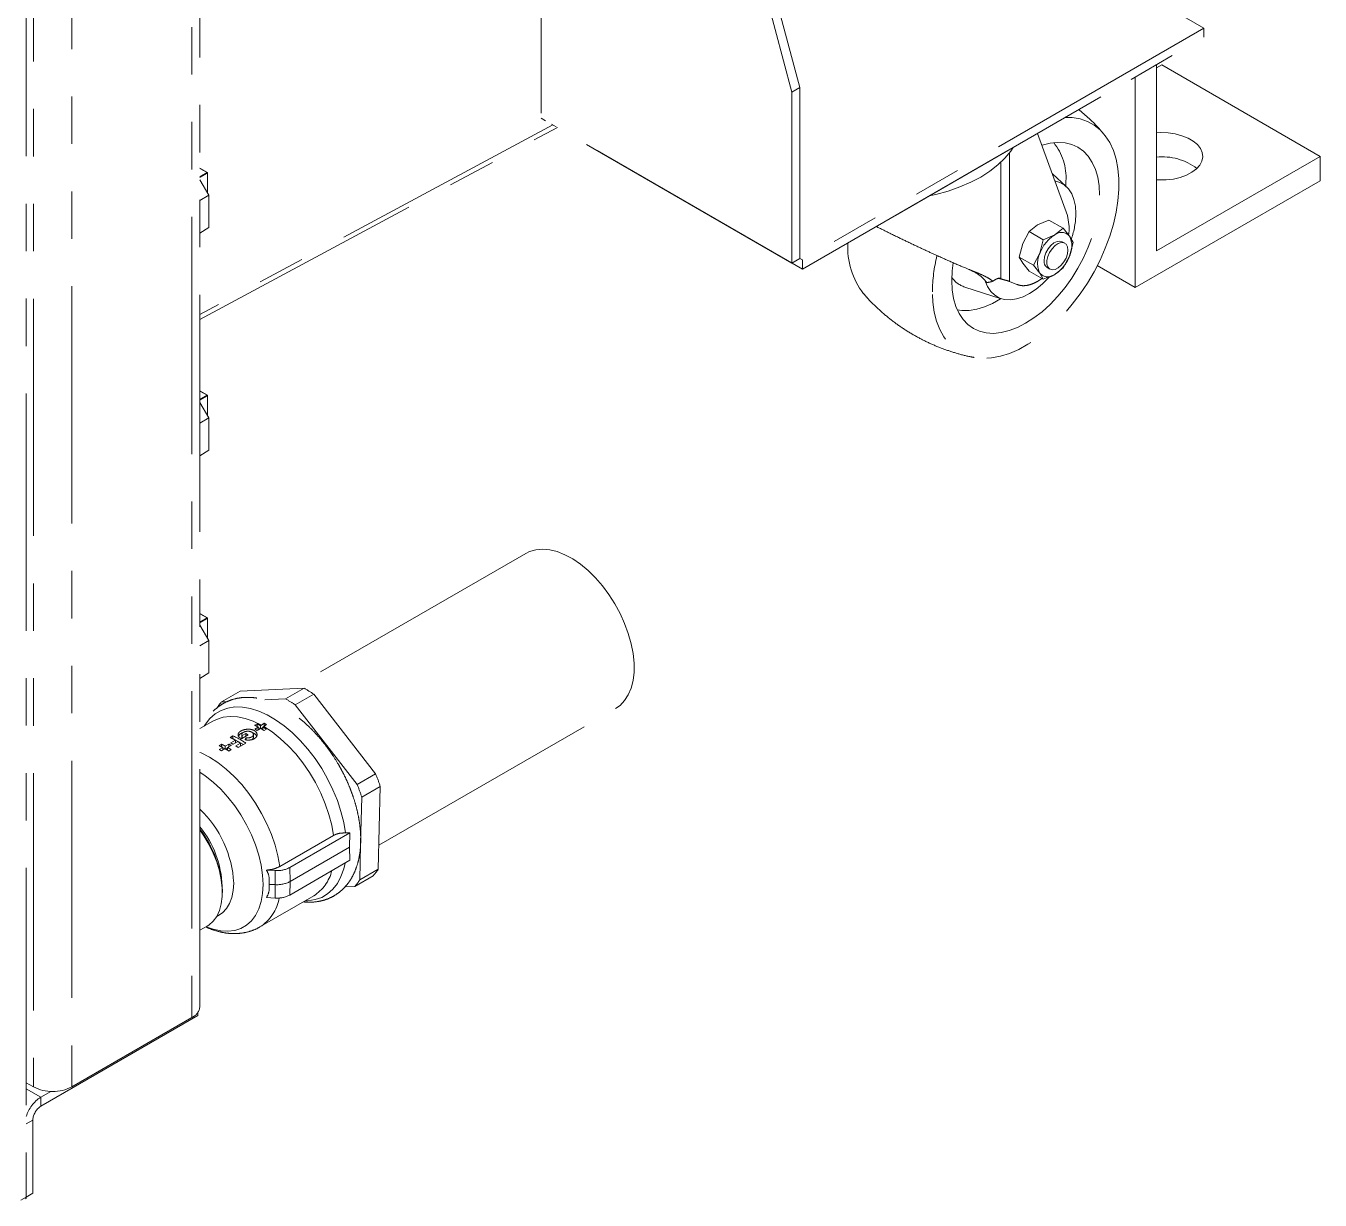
# Paper-space layout 'Blatt1' of a CAD drawing. Header units: millimetres. Extents: x 0 to 1189, y 0 to 841.
# Drawn here: x 772.59 to 807.24, y 83.94 to 115.37 of the extents above; entities that cross this region are included whole.
import ezdxf

# ---------------------------------------------------------------- set-up
doc = ezdxf.new("R2010")
doc.units = ezdxf.units.MM
doc.linetypes.add('PHANTOM', pattern=[12.7, 6.35, -1.27, 1.27, -1.27, 1.27, -1.27])

psp = doc.layouts.new('Blatt1')

# ---------------------------------------------------------------- linework, layer by layer
at = {"color": 7, "linetype": 'PHANTOM', "lineweight": 18}
for p, q in [((772.598, 130.929), (772.598, 84.019)), ((793.312, 113.716), (790.425, 124.544)), ((793.1, 113.594), (790.425, 123.626)), ((777.248, 89.122), (777.248, 123.253)), ((786.383, 119.386), (786.383, 112.899)), ((804.131, 115.308), (797.626, 119.063)), ((804.131, 115.308), (793.383, 109.103)), ((793.383, 108.858), (804.131, 115.063)), ((804.131, 115.063), (804.131, 115.308)), ((802.858, 114.328), (802.858, 109.347)), ((802.858, 114.245), (803, 114.327)), ((803, 114.327), (807.242, 111.877)), ((793.312, 113.716), (793.1, 113.594)), ((793.312, 109.144), (793.312, 113.716)), ((802.293, 108.367), (802.293, 114.001)), ((793.1, 109.021), (793.1, 113.594)), ((801.373, 113.471), (795.717, 110.205)), ((777.248, 107.508), (786.819, 112.648)), ((793.1, 109.021), (786.383, 112.899)), ((793.383, 108.858), (786.666, 112.736)), ((786.666, 112.736), (786.666, 112.736)), ((800.478, 110.294), (799.679, 112.492)), ((802.858, 109.347), (807.242, 111.877)), ((807.242, 111.877), (807.242, 111.224)), ((777.447, 111.442), (777.248, 111.558)), ((777.484, 110.841), (777.248, 111.252)), ((777.452, 110.897), (777.452, 111.434)), ((800.441, 111.074), (800.073, 111.409)), ((800.434, 111.081), (800.437, 111.215)), ((807.242, 111.224), (802.293, 108.367)), ((777.248, 110.698), (777.484, 110.841)), ((777.484, 109.97), (777.484, 110.841)), ((800.525, 110), (800.478, 110.294)), ((777.248, 109.819), (777.484, 109.97)), ((799.278, 109.546), (799.452, 109.864)), ((799.452, 109.864), (799.676, 110.041)), ((799.83, 109.646), (799.452, 109.864)), ((799.676, 110.041), (799.983, 110.17)), ((800.36, 109.953), (799.983, 110.17)), ((800.36, 109.953), (800.136, 109.776)), ((800.534, 109.74), (800.36, 109.953)), ((799.187, 109.18), (799.278, 109.545)), ((799.278, 109.545), (799.278, 109.546)), ((799.83, 109.646), (799.738, 109.281)), ((800.136, 109.776), (799.83, 109.646)), ((800.407, 109.551), (800.336, 109.591)), ((800.626, 109.575), (800.534, 109.74)), ((800.534, 109.209), (800.626, 109.575)), ((799.564, 108.962), (799.187, 109.18)), ((799.279, 109.015), (799.187, 109.18)), ((799.738, 109.281), (799.564, 108.962)), ((800.36, 108.891), (800.534, 109.209)), ((793.312, 109.144), (793.1, 109.021)), ((793.383, 109.103), (793.312, 109.144)), ((793.383, 109.103), (793.383, 108.858)), ((799.452, 108.803), (799.279, 109.015)), ((799.564, 108.962), (799.738, 108.75)), ((799.936, 108.899), (800.007, 108.858)), ((800.136, 108.714), (800.36, 108.891)), ((802.293, 108.367), (801.276, 108.953)), ((798.923, 108.53), (799.124, 108.448)), ((799.452, 108.803), (799.83, 108.585)), ((799.676, 108.53), (799.789, 108.608)), ((799.738, 108.75), (799.83, 108.585)), ((799.83, 108.585), (800.136, 108.714)), ((797.726, 108.379), (798.705, 108.066)), ((777.447, 105.482), (777.248, 105.597)), ((777.452, 104.936), (777.452, 105.473)), ((777.484, 104.88), (777.248, 105.292)), ((777.248, 104.737), (777.484, 104.88)), ((777.484, 104.009), (777.484, 104.88)), ((777.248, 103.859), (777.484, 104.009)), ((785.977, 101.25), (779.694, 97.623)), ((777.447, 99.521), (777.248, 99.636)), ((777.452, 98.975), (777.452, 99.512)), ((777.484, 98.919), (777.248, 99.331)), ((777.248, 98.777), (777.484, 98.919)), ((777.484, 98.048), (777.484, 98.919)), ((777.248, 97.898), (777.484, 98.048)), ((778.325, 97.558), (777.83, 97.272)), ((780.037, 97.639), (778.325, 97.558)), ((779.542, 97.353), (780.037, 97.639)), ((780.296, 97.481), (779.801, 97.195)), ((781.953, 95.347), (780.296, 97.481)), ((777.978, 97.279), (777.83, 97.272)), ((779.542, 97.353), (778.984, 97.327)), ((781.459, 95.061), (779.801, 97.195)), ((782.038, 93.434), (788.377, 97.093)), ((777.594, 96.757), (777.248, 96.557)), ((778.714, 96.651), (778.777, 96.687)), ((778.777, 96.619), (778.777, 96.687)), ((778.969, 96.703), (778.896, 96.65)), ((778.969, 96.703), (778.969, 96.611)), ((778.055, 96.321), (778.133, 96.366)), ((778.133, 96.296), (778.133, 96.366)), ((778.542, 96.391), (778.363, 96.288)), ((778.369, 96.401), (778.369, 96.32)), ((778.378, 96.371), (778.476, 96.428)), ((778.378, 96.296), (778.378, 96.371)), ((778.476, 96.353), (778.476, 96.428)), ((778.679, 96.32), (778.679, 96.401)), ((778.714, 96.545), (778.81, 96.601)), ((778.873, 96.565), (778.777, 96.51)), ((778.81, 96.529), (778.81, 96.601)), ((778.865, 96.56), (778.81, 96.592)), ((778.873, 96.637), (778.896, 96.65)), ((778.873, 96.565), (778.873, 96.637)), ((778.935, 96.592), (778.881, 96.56)), ((778.958, 96.615), (778.935, 96.601)), ((778.935, 96.601), (778.935, 96.527)), ((778.958, 96.615), (779.031, 96.668)), ((779.031, 96.542), (778.969, 96.506)), ((777.767, 96.104), (777.829, 96.14)), ((777.767, 95.998), (777.863, 96.054)), ((777.829, 96.072), (777.829, 96.14)), ((777.926, 96.018), (777.829, 95.963)), ((777.863, 95.982), (777.863, 96.054)), ((777.917, 96.014), (777.863, 96.045)), ((777.926, 96.09), (778.022, 96.145)), ((777.926, 96.018), (777.926, 96.09)), ((777.988, 96.045), (777.934, 96.014)), ((778.084, 96.11), (777.988, 96.054)), ((777.988, 95.981), (777.988, 96.054)), ((778.022, 96.074), (778.022, 96.145)), ((778.084, 95.995), (778.022, 95.959)), ((778.073, 96.175), (778.2, 96.248)), ((778.133, 96.296), (778.122, 96.289)), ((778.414, 96.134), (778.133, 96.296)), ((778.266, 96.211), (778.139, 96.138)), ((778.2, 96.172), (778.2, 96.248)), ((778.208, 96.096), (778.334, 96.169)), ((778.334, 96.089), (778.273, 96.054)), ((778.478, 96.171), (778.274, 96.053)), ((778.334, 96.089), (778.334, 96.169)), ((778.369, 96.32), (778.376, 96.295)), ((778.484, 96.315), (778.484, 96.255)), ((781.459, 95.061), (781.953, 95.347)), ((782.077, 95.012), (781.582, 94.726)), ((782.023, 92.797), (782.077, 95.012)), ((781.551, 93.474), (781.582, 94.726)), ((780.827, 93.699), (779.388, 92.869)), ((781.263, 93.77), (779.651, 92.839)), ((781.263, 93.77), (781.147, 93.765)), ((781.263, 93.77), (781.254, 93.384)), ((781.254, 93.384), (779.662, 92.465)), ((781.254, 93.384), (781.263, 93.035)), ((781.528, 92.512), (781.551, 93.455)), ((779.651, 92.104), (781.263, 93.035)), ((779.031, 92.77), (779.266, 92.758)), ((781.887, 92.621), (781.392, 92.335)), ((781.528, 92.512), (782.023, 92.797)), ((777.849, 92.174), (777.849, 92.214)), ((779.265, 92.382), (779.101, 92.39)), ((781.132, 92.323), (781.392, 92.335)), ((778.855, 91.25), (780.294, 92.08)), ((779.266, 92.024), (779.031, 92.035)), ((777.248, 91.159), (777.439, 91.269)), ((772.987, 86.448), (777.194, 88.877)), ((773.818, 86.969), (777.035, 88.826)), ((777.194, 88.877), (777.194, 88.964)), ((772.598, 87.081), (772.793, 86.969)), ((773.254, 86.847), (772.987, 86.693)), ((772.775, 84.121), (772.775, 86.081)), ((772.775, 84.121), (772.598, 84.019))]:
    psp.add_line(p, q, dxfattribs=at)
at = {"color": 8, "linetype": 'PHANTOM', "lineweight": 18}
for p, q in [((777.035, 122.957), (777.035, 88.826)), ((773.818, 121.1), (773.818, 86.969)), ((772.793, 120.767), (772.793, 86.969)), ((801.373, 113.471), (801.373, 113.471)), ((786.694, 112.72), (777.248, 107.647)), ((798.923, 111.969), (798.923, 108.53)), ((798.689, 108.601), (798.689, 111.712)), ((777.442, 111.442), (777.248, 111.554)), ((777.248, 111.33), (777.442, 111.442)), ((777.449, 111.43), (777.248, 111.313)), ((777.449, 110.901), (777.449, 111.43)), ((795.717, 110.205), (795.717, 110.205)), ((777.442, 105.481), (777.248, 105.594)), ((777.248, 105.369), (777.442, 105.481)), ((777.449, 105.469), (777.248, 105.353)), ((777.449, 104.941), (777.449, 105.469)), ((777.442, 99.521), (777.248, 99.633)), ((777.248, 99.408), (777.442, 99.521)), ((777.449, 99.508), (777.248, 99.392)), ((777.449, 98.98), (777.449, 99.508)), ((779.266, 92.758), (779.265, 92.382)), ((779.651, 92.839), (779.662, 92.465)), ((779.265, 92.382), (779.266, 92.024)), ((779.662, 92.465), (779.651, 92.104)), ((772.987, 86.693), (772.598, 86.918)), ((772.987, 86.448), (772.987, 86.693)), ((772.775, 86.081), (772.598, 85.979)), ((772.457, 83.937), (772.598, 84.019))]:
    psp.add_line(p, q, dxfattribs=at)
at = {"color": 7, "linetype": 'PHANTOM', "lineweight": 18, "flags": 128}
for points in [[(800.416, 112.918), (800.607, 112.913), (800.816, 112.878), (801.011, 112.811), (801.189, 112.713), (801.349, 112.585), (801.49, 112.429), (801.609, 112.245), (801.706, 112.036), (801.779, 111.803), (801.828, 111.55), (801.853, 111.278), (801.853, 110.99), (801.828, 110.69), (801.779, 110.38), (801.706, 110.062), (801.609, 109.742), (801.49, 109.42), (801.349, 109.102), (801.189, 108.789), (801.011, 108.485), (800.816, 108.194), (800.607, 107.917), (800.386, 107.658), (800.154, 107.419), (799.914, 107.203), (799.669, 107.011), (799.42, 106.846), (799.172, 106.71), (798.924, 106.603), (798.682, 106.527), (798.446, 106.482), (798.219, 106.469), (798.003, 106.488), (797.801, 106.54), (797.614, 106.622), (797.445, 106.735), (797.294, 106.878), (797.164, 107.048), (797.056, 107.245), (796.971, 107.466), (796.91, 107.709), (796.873, 107.972), (796.86, 108.252), (796.86, 108.252)], [(802.858, 111.248), (802.926, 111.244), (803.123, 111.246), (803.316, 111.269), (803.499, 111.312), (803.666, 111.372), (803.812, 111.449), (803.931, 111.54), (804.021, 111.641), (804.077, 111.75), (804.1, 111.863), (804.086, 111.977), (804.038, 112.087), (803.957, 112.191), (803.844, 112.284), (803.705, 112.365), (803.543, 112.43), (803.363, 112.477), (803.172, 112.505), (802.975, 112.512), (802.858, 112.507)], [(799.024, 112.114), (798.958, 112.016), (798.803, 111.826), (798.616, 111.646), (798.4, 111.478), (798.156, 111.323), (797.887, 111.182), (797.595, 111.057), (797.284, 110.949), (796.956, 110.86), (796.772, 110.819)], [(801.338, 110.837), (801.326, 111.086), (801.288, 111.317), (801.227, 111.528), (801.142, 111.716), (801.035, 111.878), (800.906, 112.013), (800.758, 112.119), (800.593, 112.194), (800.412, 112.238), (800.217, 112.25), (800.012, 112.229), (799.799, 112.177), (799.794, 112.176)], [(800.702, 110.347), (800.689, 110.543), (800.652, 110.721), (800.59, 110.876), (800.505, 111.006), (800.399, 111.108), (800.275, 111.18), (800.141, 111.22)], [(797.417, 109.024), (797.391, 108.814), (797.378, 108.551), (797.391, 108.302), (797.428, 108.071), (797.489, 107.86), (797.574, 107.672), (797.682, 107.51), (797.81, 107.375), (797.958, 107.269), (798.124, 107.194), (798.305, 107.15), (798.499, 107.138), (798.704, 107.158), (798.918, 107.211), (799.137, 107.294), (799.358, 107.408), (799.58, 107.55), (799.799, 107.719), (800.012, 107.913), (800.217, 108.13), (800.412, 108.366), (800.593, 108.619), (800.758, 108.886), (800.906, 109.162), (801.035, 109.445), (801.142, 109.732), (801.227, 110.018), (801.288, 110.3), (801.326, 110.574), (801.338, 110.837), (801.338, 110.837)], [(800.336, 109.591), (800.277, 109.609), (800.199, 109.6), (800.115, 109.558), (800.033, 109.489), (799.96, 109.398), (799.902, 109.294), (799.866, 109.185), (799.853, 109.082)], [(800.49, 109.367), (800.477, 109.456), (800.44, 109.523), (800.383, 109.561), (800.31, 109.568), (800.228, 109.542), (800.144, 109.486), (800.065, 109.405), (799.999, 109.307), (799.952, 109.199), (799.927, 109.091), (799.927, 108.994), (799.952, 108.915), (799.999, 108.862), (800.065, 108.84), (800.144, 108.849), (800.228, 108.891), (800.31, 108.96), (800.383, 109.051), (800.44, 109.155), (800.477, 109.264), (800.49, 109.367)], [(798.285, 108.519), (798.339, 108.389), (798.423, 108.259), (798.529, 108.157), (798.654, 108.085), (798.795, 108.044), (798.95, 108.036), (799.116, 108.06), (799.288, 108.117), (799.464, 108.204), (799.64, 108.32), (799.813, 108.463), (799.978, 108.63), (799.993, 108.646)], [(797.526, 107.769), (797.652, 107.75), (797.845, 107.75), (798.048, 107.782), (798.258, 107.845), (798.472, 107.94), (798.688, 108.065), (798.695, 108.069)], [(788.377, 97.093), (788.499, 97.179), (788.62, 97.307), (788.719, 97.462), (788.794, 97.644), (788.845, 97.848), (788.871, 98.073), (788.871, 98.314), (788.845, 98.568), (788.794, 98.832), (788.719, 99.1), (788.62, 99.37), (788.499, 99.637), (788.359, 99.896), (788.2, 100.145), (788.026, 100.379), (787.839, 100.594), (787.642, 100.788), (787.437, 100.958), (787.229, 101.1), (787.021, 101.213), (786.814, 101.295), (786.613, 101.345), (786.421, 101.362), (786.24, 101.346), (786.073, 101.297), (785.977, 101.25)], [(777.439, 91.269), (777.488, 91.3), (777.603, 91.402), (777.698, 91.533), (777.771, 91.689), (777.821, 91.869), (777.845, 92.068), (777.845, 92.283), (777.821, 92.511), (777.771, 92.747), (777.698, 92.988), (777.603, 93.228), (777.488, 93.464), (777.354, 93.691), (777.248, 93.846)]]:
    psp.add_lwpolyline(points, dxfattribs=at)
at = {"color": 8, "linetype": 'PHANTOM', "lineweight": 18, "flags": 128}
for points in [[(777.365, 96.624), (777.394, 96.673), (777.514, 96.827), (777.654, 96.951), (777.814, 97.046), (777.991, 97.108), (778.183, 97.138), (778.387, 97.134), (778.601, 97.098), (778.822, 97.029), (779.048, 96.928), (779.275, 96.797), (779.5, 96.637), (779.722, 96.451), (779.936, 96.24), (780.14, 96.008), (780.332, 95.757), (780.509, 95.49), (780.668, 95.212), (780.809, 94.924), (780.928, 94.633), (781.025, 94.34), (781.099, 94.049), (781.147, 93.765)], [(778.896, 96.65), (778.678, 96.755), (778.463, 96.83), (778.254, 96.872), (778.055, 96.883), (777.867, 96.861), (777.693, 96.806), (777.594, 96.757)], [(780.827, 93.699), (780.777, 93.978), (780.702, 94.262), (780.604, 94.549), (780.484, 94.833), (780.342, 95.112), (780.182, 95.382), (780.005, 95.639), (779.814, 95.879), (779.61, 96.1), (779.398, 96.298), (779.18, 96.47), (778.958, 96.615)], [(777.248, 95.921), (777.283, 95.906), (777.506, 95.793), (777.728, 95.649), (777.948, 95.477), (778.162, 95.28), (778.366, 95.059), (778.559, 94.818), (778.738, 94.56), (778.9, 94.289), (779.042, 94.009), (779.164, 93.723), (779.263, 93.435), (779.338, 93.149), (779.388, 92.869)], [(777.248, 95.39), (777.392, 95.293), (777.601, 95.128), (777.804, 94.938), (777.997, 94.726), (778.179, 94.494), (778.346, 94.247), (778.496, 93.987), (778.627, 93.718), (778.737, 93.445), (778.824, 93.171), (778.887, 92.901), (778.925, 92.638), (778.938, 92.386), (778.925, 92.148), (778.887, 91.929), (778.824, 91.732), (778.737, 91.559), (778.627, 91.412), (778.496, 91.295), (778.346, 91.208), (778.179, 91.154), (777.997, 91.132), (777.804, 91.143), (777.601, 91.187), (777.413, 91.254)], [(781.135, 92.961), (781.099, 92.802), (781.025, 92.596), (780.928, 92.415), (780.809, 92.261), (780.668, 92.136), (780.509, 92.042), (780.332, 91.98), (780.14, 91.95), (780.064, 91.948)], [(778.153, 92.425), (778.141, 92.223), (778.104, 92.039), (778.043, 91.877), (777.959, 91.739), (777.855, 91.628), (777.731, 91.546), (777.697, 91.531)]]:
    psp.add_lwpolyline(points, dxfattribs=at)
at = {"color": 7, "linetype": 'PHANTOM', "lineweight": 18}
for centre, radius, start, end in [((798.961, 111.31), 1.479, 356.32, 39.1222), ((803.026, 110.36), 1.504, 52.3933, 96.3814), ((777.442, 111.434), 0.01, 0, 60.0027), ((798.465, 110.388), 2.238, 341.2618, 358.9494), ((796.65, 109.449), 2.056, 176.9487, 217.3926), ((800.674, 108.936), 0.997, 122.6347, 159.7762), ((800.317, 109.554), 0.286, 40.5311, 129.2422), ((800.003, 109.475), 0.593, 333.4398, 26.5646), ((801.046, 108.209), 4.186, 166.0954, 179.4085), ((800.269, 109.015), 0.593, 153.4398, 206.5646), ((799.598, 109.554), 0.997, 302.6347, 339.7762), ((800.048, 109.059), 0.196, 173.5102, 235.1777), ((797.938, 109.03), 0.685, 215.3592, 251.9225), ((799.955, 108.936), 0.286, 220.5311, 309.2422), ((777.442, 105.473), 0.01, 0, 60.0027), ((777.442, 99.512), 0.01, 0, 60.0027), ((778.597, 94.985), 3.019, 55.7605, 61.5262), ((778.707, 96.458), 1.197, 137.0953, 147.7847), ((778.102, 94.699), 3.019, 55.7605, 61.5262), ((777.74, 94.572), 2.355, 61.2514, 63.8873), ((777.755, 94.49), 2.524, 59.6244, 61.2555), ((777.078, 94.096), 2.503, 55.9826, 65.0635), ((778.434, 96.274), 0.177, 102.7057, 151.1439), ((777.302, 94.244), 2.479, 59.9951, 61.7442), ((778.604, 96.259), 0.194, 30.3175, 72.9685), ((777.677, 94.536), 2.355, 61.2514, 63.8873), ((777.507, 94.343), 2.512, 59.6224, 61.2618), ((777.522, 94.261), 2.671, 57.1921, 59.6142), ((777.584, 94.297), 2.671, 57.1921, 59.6142), ((776.73, 93.989), 2.355, 61.2514, 63.8873), ((776.559, 93.796), 2.512, 59.6224, 61.2618), ((776.793, 94.025), 2.355, 61.2514, 63.8873), ((776.574, 93.714), 2.671, 57.1921, 59.6142), ((776.637, 93.75), 2.671, 57.1921, 59.6142), ((776.814, 93.943), 2.512, 59.6224, 61.2618), ((777.088, 94.224), 2.309, 61.2292, 65.2396), ((776.864, 93.97), 2.515, 59.5287, 61.261), ((776.722, 93.737), 2.788, 56.1745, 57.7951), ((776.922, 93.926), 2.65, 57.7943, 59.5286), ((778.608, 96.326), 0.0715, 307.2293, 355.4479), ((777.426, 93.488), 4.894, 18.1506, 22.3278), ((776.931, 93.202), 4.894, 18.1506, 22.3278), ((774.907, 92.078), 2.945, 2.6508, 37.3528), ((779.317, 93.473), 0.717, 265.9492, 297.783), ((781.01, 93.435), 1.197, 317.0953, 327.7847), ((779.317, 93.12), 0.74, 265.9492, 297.783), ((780.516, 93.149), 1.197, 317.0953, 327.7847), ((779.317, 92.738), 0.717, 265.9492, 297.783), ((776.885, 89.158), 0.365, 294.3747, 354.3052), ((773.489, 85.912), 0.928, 122.6971, 163.5728), ((773.305, 87.958), 1.114, 242.6097, 297.3903), ((773.236, 86.06), 0.461, 122.6055, 177.3945), ((772.551, 84.013), 0.048, 304.0564, 7.2558)]:
    psp.add_arc(centre, radius, start, end, dxfattribs=at)
at = {"color": 8, "linetype": 'PHANTOM', "lineweight": 18}
for centre, radius, start, end in [((777.445, 111.438), 0.00484, 63.5346, 123.6927), ((777.435, 111.43), 0.0145, 0.8722, 59.1278), ((777.447, 111.434), 0.00484, 296.2997, 356.4569), ((777.445, 105.477), 0.00484, 63.5346, 123.6927), ((777.435, 105.469), 0.0145, 0.8722, 59.1278), ((777.447, 105.473), 0.00484, 296.2997, 356.4569), ((777.435, 99.508), 0.0145, 0.8722, 59.1278), ((777.445, 99.516), 0.00484, 63.5346, 123.6927), ((777.447, 99.513), 0.00484, 296.2997, 356.4569), ((775.216, 92.278), 2.94, 2.869, 46.303), ((775.206, 92.252), 2.64, 1.9765, 39.333), ((779.696, 93.024), 1.117, 302.3455, 346.1687), ((778.238, 92.214), 1.146, 302.5695, 350.4647)]:
    psp.add_arc(centre, radius, start, end, dxfattribs=at)
at = {"color": 7, "linetype": 'PHANTOM', "lineweight": 18}
psp.add_ellipse((778.511, 94.168), major_axis=(1.178, 3.724), ratio=0.201938, start_param=1.021796, end_param=1.040377, dxfattribs=at)
for points, knots in [([(801.435, 112.49), (801.411, 112.52), (801.297, 112.658), (801.08, 112.874), (800.876, 113.046), (800.779, 113.128)], [0, 0, 0, 0, 0.128022, 0.585826, 1, 1, 1, 1]), ([(795.358, 109.998), (795.479, 109.938), (795.743, 109.806), (796.132, 109.618), (796.523, 109.433), (796.939, 109.24), (797.365, 109.05), (797.739, 108.89), (798.029, 108.774), (798.244, 108.681), (798.389, 108.603), (798.456, 108.551), (798.478, 108.534)], [0, 0, 0, 0, 0.081938, 0.1796483, 0.2777126, 0.375532, 0.5141121, 0.6527224, 0.7520983, 0.8514742, 0.9508503, 1, 1, 1, 1]), ([(800.504, 109.777), (800.505, 109.785), (800.524, 109.863), (800.524, 109.935), (800.525, 110)], [0, 0, 0, 0, 0.094817, 1, 1, 1, 1]), ([(798.317, 108.498), (798.282, 108.541), (798.193, 108.651), (798.048, 108.749), (797.903, 108.822), (797.878, 108.835)], [0, 0, 0, 0, 0.346442, 0.8876838, 1, 1, 1, 1]), ([(798.317, 108.498), (798.347, 108.502), (798.406, 108.512), (798.451, 108.525), (798.472, 108.532), (798.478, 108.534)], [0, 0, 0, 0, 0.407164, 0.813679, 1, 1, 1, 1]), ([(798.478, 108.534), (798.505, 108.552), (798.559, 108.587), (798.634, 108.619), (798.676, 108.617), (798.688, 108.606), (798.689, 108.601), (798.689, 108.601)], [0, 0, 0, 0, 0.198708, 0.397551, 0.792716, 0.989681, 1, 1, 1, 1]), ([(798.602, 108.604), (798.603, 108.605), (798.614, 108.609), (798.64, 108.609), (798.65, 108.606), (798.709, 108.591), (798.736, 108.584)], [0, 0, 0, 0, 0.029707, 0.379874, 0.717446, 1, 1, 1, 1]), ([(798.923, 108.53), (798.886, 108.542), (798.812, 108.564), (798.718, 108.587), (798.7, 108.596), (798.689, 108.601)], [0, 0, 0, 0, 0.275646, 0.551235, 1, 1, 1, 1]), ([(799.124, 108.448), (799.164, 108.435), (799.243, 108.41), (799.381, 108.416), (799.526, 108.452), (799.626, 108.504), (799.676, 108.53)], [0, 0, 0, 0, 0.25, 0.5, 0.75, 1, 1, 1, 1]), ([(795.018, 108.206), (795.05, 108.166), (795.172, 108.02), (795.409, 107.789), (795.724, 107.518), (796.06, 107.275), (796.41, 107.06), (796.772, 106.876), (797.144, 106.721), (797.523, 106.598), (797.801, 106.524), (797.954, 106.499), (797.977, 106.495)], [0, 0, 0, 0, 0.044052, 0.164468, 0.284017, 0.402631, 0.520258, 0.636848, 0.752328, 0.866629, 0.97968, 1, 1, 1, 1]), ([(780.02, 91.922), (780.029, 91.92), (780.104, 91.909), (780.243, 91.91), (780.433, 91.929), (780.617, 91.977), (780.794, 92.052), (780.961, 92.157), (781.109, 92.287), (781.236, 92.439), (781.341, 92.609), (781.426, 92.798), (781.491, 93.004), (781.533, 93.225), (781.555, 93.458), (781.555, 93.699), (781.535, 93.946), (781.496, 94.197), (781.44, 94.447), (781.368, 94.689), (781.288, 94.913), (781.208, 95.107), (781.126, 95.285), (781.046, 95.44), (780.939, 95.633), (780.836, 95.799), (780.715, 95.975), (780.607, 96.122), (780.472, 96.289), (780.324, 96.454), (780.164, 96.616), (779.993, 96.769), (779.815, 96.91), (779.629, 97.037), (779.439, 97.148), (779.245, 97.241), (779.048, 97.314), (778.851, 97.365), (778.655, 97.394), (778.46, 97.398), (778.27, 97.378), (778.086, 97.33), (777.909, 97.255), (777.743, 97.15), (777.594, 97.02), (777.468, 96.867), (777.378, 96.728), (777.337, 96.633), (777.323, 96.6)], [0, 0, 0, 0, 0.003359, 0.026518, 0.049713, 0.073034, 0.096666, 0.120888, 0.146032, 0.169595, 0.193577, 0.217978, 0.242701, 0.267595, 0.292517, 0.317349, 0.341995, 0.366388, 0.390404, 0.413757, 0.435619, 0.454344, 0.469474, 0.48732, 0.50017, 0.527302, 0.538349, 0.55663, 0.575534, 0.595732, 0.616717, 0.638291, 0.660303, 0.68265, 0.705263, 0.728089, 0.751071, 0.774155, 0.797292, 0.820451, 0.843646, 0.866967, 0.890599, 0.914821, 0.939965, 0.963528, 0.98751, 1, 1, 1, 1]), ([(778.363, 96.288), (778.356, 96.291), (778.328, 96.305), (778.29, 96.335), (778.266, 96.38), (778.271, 96.426), (778.304, 96.47), (778.363, 96.507), (778.439, 96.533), (778.524, 96.545), (778.61, 96.541), (778.67, 96.523), (778.719, 96.499), (778.758, 96.466), (778.782, 96.416), (778.778, 96.363), (778.744, 96.314), (778.686, 96.276), (778.61, 96.253), (778.53, 96.248), (778.48, 96.255), (778.458, 96.258)], [0, 0, 0, 0, 0.017154, 0.074573, 0.131986, 0.189575, 0.247249, 0.304698, 0.361932, 0.419275, 0.476891, 0.53455, 0.553322, 0.610677, 0.668027, 0.725517, 0.783131, 0.840616, 0.897948, 0.955358, 1, 1, 1, 1]), ([(778.484, 96.315), (778.501, 96.313), (778.536, 96.309), (778.587, 96.316), (778.632, 96.332), (778.664, 96.357), (778.68, 96.387), (778.679, 96.418), (778.662, 96.445), (778.632, 96.467), (778.592, 96.483), (778.542, 96.49), (778.489, 96.486), (778.44, 96.474), (778.401, 96.453), (778.375, 96.427), (778.366, 96.399), (778.374, 96.38), (778.378, 96.371)], [0, 0, 0, 0, 0.0636, 0.127199, 0.190792, 0.25432, 0.317835, 0.381414, 0.445018, 0.493525, 0.557072, 0.620615, 0.684235, 0.747882, 0.811423, 0.874868, 0.938362, 1, 1, 1, 1]), ([(781.147, 93.765), (781.102, 93.765), (781.012, 93.765), (780.901, 93.737), (780.847, 93.709), (780.827, 93.699)], [0, 0, 0, 0, 0.38413, 0.768407, 1, 1, 1, 1]), ([(779.388, 92.869), (779.336, 92.844), (779.232, 92.793), (779.099, 92.778), (779.031, 92.77)], [0, 0, 0, 0, 0.496876, 1, 1, 1, 1]), ([(779.101, 92.39), (779.105, 92.477), (779.112, 92.607), (779.052, 92.729), (779.031, 92.77)], [0, 0, 0, 0, 0.662278, 1, 1, 1, 1]), ([(779.031, 92.035), (779.06, 92.093), (779.115, 92.206), (779.106, 92.33), (779.101, 92.39)], [0, 0, 0, 0, 0.51483, 1, 1, 1, 1]), ([(777.417, 91.246), (777.423, 91.243), (777.493, 91.207), (777.632, 91.158), (777.832, 91.103), (778.034, 91.073), (778.234, 91.068), (778.432, 91.089), (778.622, 91.14), (778.764, 91.195), (778.836, 91.241), (778.852, 91.251)], [0, 0, 0, 0, 0.012789, 0.149116, 0.285698, 0.421802, 0.556971, 0.691261, 0.825318, 0.960302, 1, 1, 1, 1])]:
    psp.add_open_spline(points, degree=3, knots=knots, dxfattribs=at)

doc.saveas('drawing.dxf')
